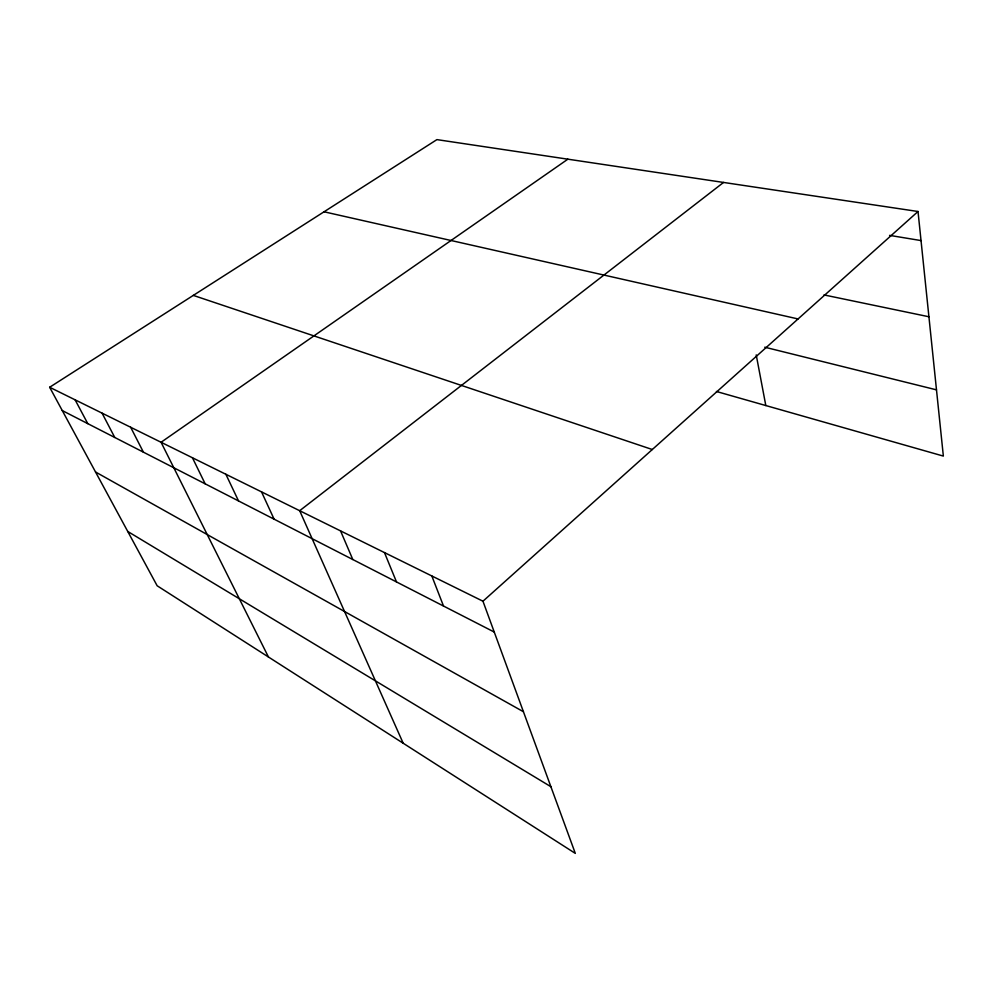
<?xml version="1.0" encoding="UTF-8"?>
<svg xmlns="http://www.w3.org/2000/svg" width="993" height="993" viewBox="0 0 993 993"><rect width="100%" height="100%" fill="white"/><g stroke="black" fill="none" stroke-linecap="round" stroke-linejoin="round"><path stroke-width="1.49" d="M918.016 211.497L436.92 139.616L49.65 387.258L482.958 601.212L918.016 211.497L943.35 456.085L716.437 391.49M723.549 182.439L299.675 510.712L403.183 743.223M567.859 159.19L161.065 442.27L268.445 656.994M889.567 235.366L921.02 240.579M823.967 294.921L928.914 316.755M324.053 211.794L798.062 318.952M764.759 347.202L936.486 389.852M193.325 295.393L652.302 449.519M62.261 410.556L494.253 632.057M95.527 471.985L523.435 711.733M127.725 531.441L550.879 786.692M49.65 387.258L157.155 585.771L575.307 853.384L482.958 601.212M75.108 399.831L87.781 423.639M102.068 413.138L114.778 437.479M130.666 427.263L143.402 452.163M192.443 457.773L205.166 483.827M225.87 474.269L238.531 500.931M261.531 491.883L274.105 519.178M340.549 530.895L352.813 559.531M384.477 552.592L396.492 581.923M431.818 575.952L443.511 606.04M756.219 354.898L765.814 405.554"/></g></svg>
